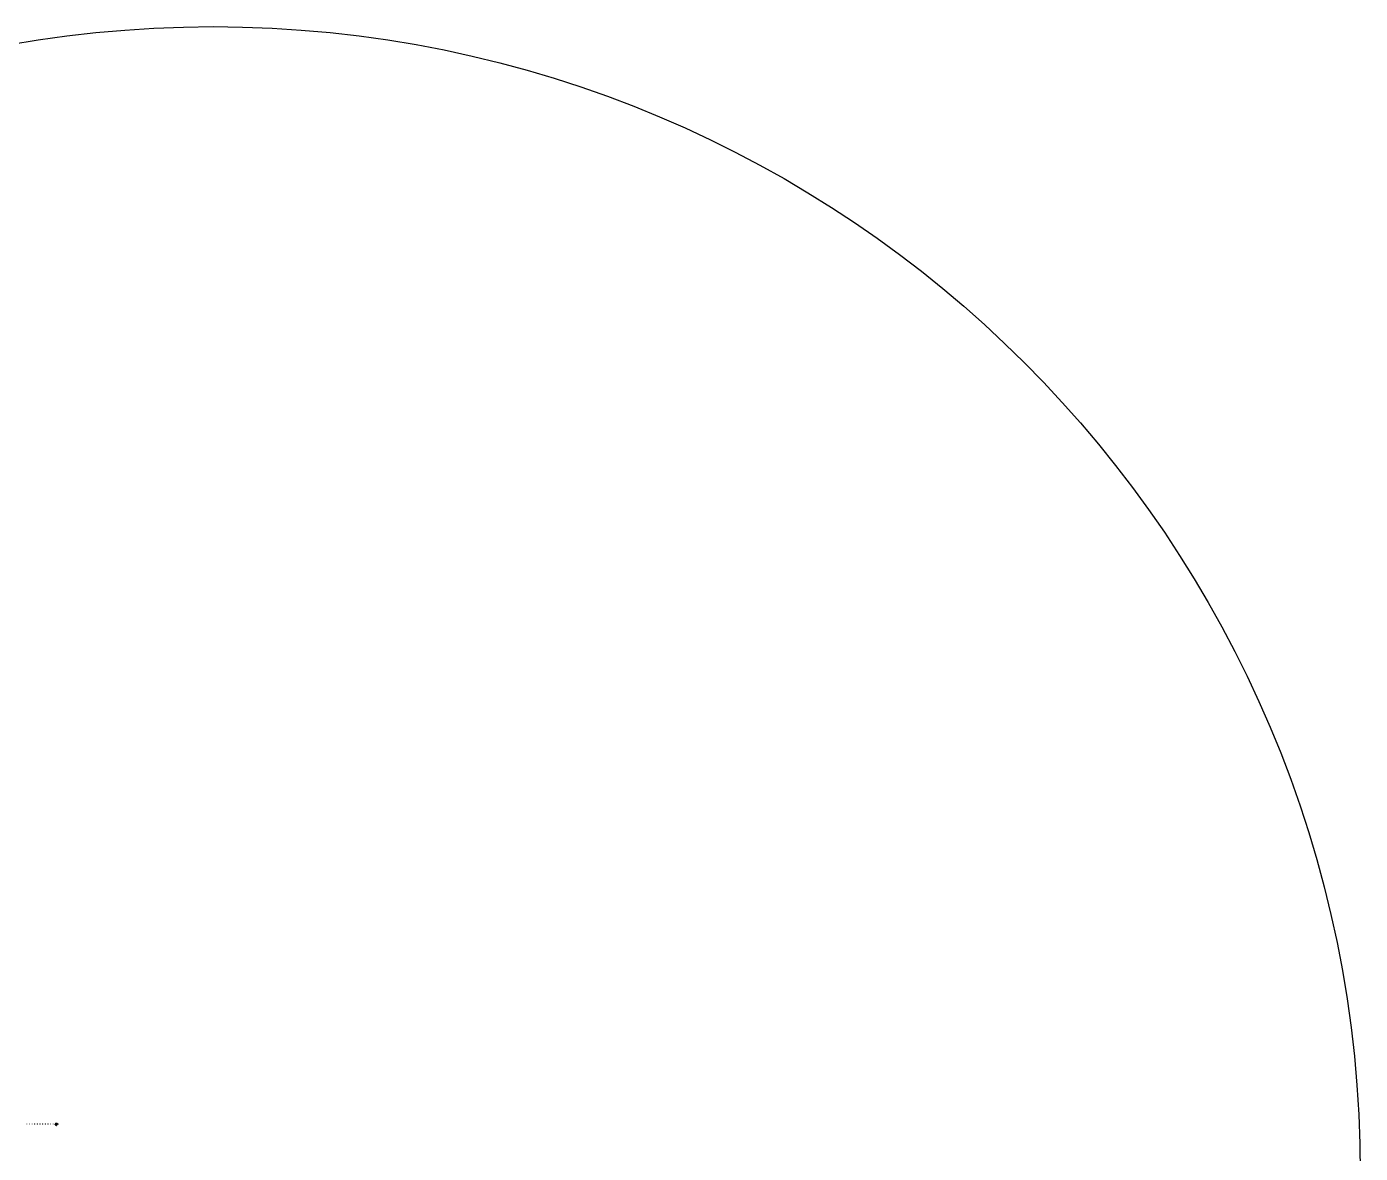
# Model space of a CAD drawing. Header units: inches. Extents: x -1851 to 6314, y -1304 to 4687.
# Drawn here: x 4559 to 6314, y 1864 to 3347 of the extents above; entities that cross this region are included whole.
import ezdxf

# ---------------------------------------------------------------- set-up
doc = ezdxf.new("R2010")
doc.units = ezdxf.units.IN
doc.header["$MEASUREMENT"] = 0
doc.linetypes.add('HIDDEN2', pattern=[0.1875, 0.125, -0.0625])
for name, color, linetype in [('E-COMB-BOX', 41, 'Continuous'), ('E-DETL-CAB', 1, 'Continuous'), ('S-BEAM', 7, 'Continuous'), ('S-BOLT', 93, 'Continuous'), ('S-STEL-ANGL', 3, 'Continuous'), ('WIRE MANAGEMENT', 4, 'Continuous'), ('XREF', 7, 'Continuous')]:
    doc.layers.add(name, color=color, linetype=linetype)
doc.layers.add('G-ANNO-NONPLOT', color=181, linetype='Continuous', plot=False)
doc.layers.add('PDF3_S-POST', color=7, linetype='Continuous', true_color=0x4c4c4c)

# ---------------------------------------------------------------- blocks, each defined once
blk = doc.blocks.new('BracketAngle_BottomView')
for p, q in [((82, 215), (71, 215)), ((72, 215), (72, 214)), ((74, 215), (74, 214)), ((78, 215), (78, 214)), ((80, 215), (80, 214))]:
    blk.add_line(p, q)
for points in [[(71, 216), (82, 216), (82, 214), (71, 214)], [(72, 216), (72, 215), (72, 215), (71, 215), (71, 215), (71, 216)], [(80, 216), (80, 215), (80, 215), (81, 215), (81, 215), (81, 216)]]:
    blk.add_lwpolyline(points, close=True)
for centre in [(72, 215), (81, 215)]:
    blk.add_circle(centre, 0.2)
blk = doc.blocks.new('DCCB_PIPE')
at = {"layer": 'E-COMB-BOX', "const_width": 0.05}
for points in [[(1892286, 210592), (1892286, 210583), (1892310, 210583), (1892310, 210592)], [(1892310, 210592), (1892286, 210592)], [(1892286, 210584), (1892310, 210584)]]:
    blk.add_lwpolyline(points, dxfattribs=at)
at = {"layer": 'S-BEAM'}
for centre, radius in [((1892288, 210596), 2), ((1892288, 210596), 1.9), ((1892307, 210596), 2), ((1892307, 210596), 1.9)]:
    blk.add_circle(centre, radius, dxfattribs=at)
at = {"layer": 'S-BOLT'}
for p, q in [((1892286, 210596), (1892286, 210594)), ((1892286, 210596), (1892286, 210594)), ((1892286, 210594), (1892286, 210593)), ((1892286, 210594), (1892286, 210593)), ((1892286, 210593), (1892286, 210593)), ((1892286, 210593), (1892286, 210593)), ((1892291, 210596), (1892291, 210594)), ((1892291, 210596), (1892291, 210593)), ((1892291, 210594), (1892291, 210593)), ((1892291, 210593), (1892291, 210593)), ((1892291, 210593), (1892291, 210593)), ((1892305, 210596), (1892305, 210594)), ((1892305, 210596), (1892305, 210594)), ((1892305, 210594), (1892305, 210593)), ((1892305, 210594), (1892305, 210593)), ((1892305, 210593), (1892305, 210593)), ((1892305, 210593), (1892305, 210593)), ((1892309, 210596), (1892309, 210593)), ((1892309, 210593), (1892309, 210593)), ((1892309, 210593), (1892309, 210593)), ((1892310, 210596), (1892310, 210594)), ((1892310, 210594), (1892310, 210593))]:
    blk.add_line(p, q, dxfattribs=at)
at = {"layer": 'S-BOLT', "linetype": 'HIDDEN2'}
for p, q in [((1892286, 210594), (1892286, 210594)), ((1892286, 210594), (1892286, 210594)), ((1892291, 210594), (1892291, 210594)), ((1892305, 210594), (1892305, 210594)), ((1892305, 210594), (1892305, 210594)), ((1892310, 210594), (1892310, 210594))]:
    blk.add_line(p, q, dxfattribs=at)
at = {"layer": 'S-BOLT', "flags": 128}
for points in [[(1892286, 210593), (1892286, 210593), (1892286, 210593), (1892286, 210593)], [(1892286, 210593), (1892286, 210593)], [(1892286, 210593), (1892286, 210593)], [(1892291, 210593), (1892291, 210593), (1892290, 210593), (1892290, 210593)], [(1892290, 210593), (1892291, 210593)], [(1892291, 210593), (1892291, 210593)], [(1892305, 210593), (1892305, 210593), (1892305, 210593), (1892305, 210593)], [(1892305, 210593), (1892305, 210593)], [(1892305, 210593), (1892305, 210593)], [(1892310, 210593), (1892310, 210593), (1892309, 210593), (1892309, 210593)], [(1892309, 210593), (1892310, 210593)], [(1892309, 210593), (1892310, 210593)]]:
    blk.add_lwpolyline(points, dxfattribs=at)
at = {"layer": 'S-BOLT'}
blk.add_lwpolyline([(1892295, 210592), (1892296, 210592)], dxfattribs=at)
for centre, radius, start, end in [((1892288, 210596), 2.06, 0.8762, 177.7141), ((1892288, 210596), 2.44, 1.5245, 175.6662), ((1892307, 210596), 2.06, 0.8762, 177.7141), ((1892307, 210596), 2.44, 1.5245, 175.6662)]:
    blk.add_arc(centre, radius, start, end, dxfattribs=at)
at = {"layer": 'S-STEL-ANGL', "linetype": 'HIDDEN2'}
for p, q in [((1892286, 210594), (1892286, 210594)), ((1892289, 210592), (1892288, 210592)), ((1892289, 210592), (1892288, 210592)), ((1892291, 210594), (1892291, 210594)), ((1892293, 210592), (1892293, 210592)), ((1892293, 210592), (1892293, 210592)), ((1892305, 210594), (1892305, 210594)), ((1892310, 210594), (1892309, 210594))]:
    blk.add_line(p, q, dxfattribs=at)
at = {"layer": 'S-STEL-ANGL'}
for p, q in [((1892286, 210592), (1892288, 210592)), ((1892289, 210592), (1892293, 210592)), ((1892293, 210592), (1892310, 210592))]:
    blk.add_line(p, q, dxfattribs=at)
for points in [[(1892288, 210594), (1892286, 210594)], [(1892286, 210592), (1892286, 210594)], [(1892286, 210592), (1892288, 210592)], [(1892310, 210594), (1892289, 210594)], [(1892289, 210592), (1892293, 210592)], [(1892293, 210592), (1892310, 210592)], [(1892310, 210592), (1892310, 210594)]]:
    blk.add_lwpolyline(points, dxfattribs=at)
for points in [[(1892286, 210594), (1892291, 210594), (1892291, 210593), (1892286, 210593)], [(1892304, 210594), (1892310, 210594), (1892310, 210593), (1892304, 210593)]]:
    blk.add_lwpolyline(points, close=True, dxfattribs=at)
at = {"layer": 'S-STEL-ANGL', "rotation": 180}
blk.add_blockref('BracketAngle_BottomView', (1892374, 210806), dxfattribs=at)
blk = doc.blocks.new('MIDPILE ASSEMBLY')
at = {"layer": 'E-DETL-CAB', "lineweight": 70}
for p, q in [((1892272.52, 210576.86), (1892272.52, 210576.82)), ((1892272.53, 210576.86), (1892272.53, 210576.82))]:
    blk.add_line(p, q, dxfattribs=at)
for points in [[(1892272.56, 210576.46), (1892272.49, 210576.46), (1892272.49, 210576.81), (1892272.56, 210576.81)], [(1892272.54, 210576.83), (1892272.54, 210576.84), (1892272.51, 210576.84), (1892272.51, 210576.83)], [(1892272.53, 210576.53), (1892272.54, 210576.54), (1892272.54, 210576.55), (1892272.53, 210576.56), (1892272.52, 210576.56), (1892272.51, 210576.55), (1892272.51, 210576.54), (1892272.52, 210576.53)], [(1892272.53, 210576.49), (1892272.54, 210576.5), (1892272.54, 210576.51), (1892272.53, 210576.52), (1892272.52, 210576.52), (1892272.51, 210576.51), (1892272.51, 210576.5), (1892272.52, 210576.49)]]:
    blk.add_lwpolyline(points, close=True, dxfattribs=at)
for points in [[(1892272.49, 210576.79), (1892272.51, 210576.79)], [(1892272.49, 210576.57), (1892272.51, 210576.57)], [(1892272.49, 210576.49), (1892272.51, 210576.49)], [(1892272.52, 210576.83), (1892272.54, 210576.83), (1892272.54, 210576.82), (1892272.51, 210576.82), (1892272.51, 210576.83), (1892272.52, 210576.83), (1892272.52, 210576.83), (1892272.51, 210576.82)], [(1892272.54, 210576.81), (1892272.54, 210576.81), (1892272.51, 210576.81), (1892272.51, 210576.81)], [(1892272.51, 210576.79), (1892272.51, 210576.79), (1892272.51, 210576.79), (1892272.51, 210576.79), (1892272.51, 210576.78), (1892272.52, 210576.78), (1892272.52, 210576.78), (1892272.52, 210576.78)], [(1892272.53, 210576.86), (1892272.52, 210576.86)], [(1892272.52, 210576.82), (1892272.52, 210576.79), (1892272.53, 210576.79), (1892272.53, 210576.82)], [(1892272.52, 210576.57), (1892272.53, 210576.57)], [(1892272.52, 210576.56), (1892272.52, 210576.56), (1892272.52, 210576.55)], [(1892272.52, 210576.55), (1892272.52, 210576.55), (1892272.52, 210576.55), (1892272.52, 210576.54), (1892272.52, 210576.54), (1892272.52, 210576.54), (1892272.52, 210576.54), (1892272.52, 210576.54), (1892272.52, 210576.54), (1892272.52, 210576.54), (1892272.53, 210576.54), (1892272.53, 210576.54), (1892272.53, 210576.54)], [(1892272.52, 210576.55), (1892272.52, 210576.54), (1892272.52, 210576.54)], [(1892272.52, 210576.51), (1892272.52, 210576.5), (1892272.52, 210576.5), (1892272.52, 210576.5), (1892272.52, 210576.5), (1892272.52, 210576.5), (1892272.52, 210576.5), (1892272.52, 210576.5), (1892272.52, 210576.5), (1892272.52, 210576.5), (1892272.53, 210576.5), (1892272.53, 210576.5), (1892272.53, 210576.5)], [(1892272.52, 210576.51), (1892272.52, 210576.51), (1892272.52, 210576.51)], [(1892272.52, 210576.5), (1892272.52, 210576.5), (1892272.52, 210576.5)], [(1892272.52, 210576.49), (1892272.53, 210576.49)], [(1892272.53, 210576.78), (1892272.53, 210576.78), (1892272.53, 210576.78), (1892272.53, 210576.78), (1892272.54, 210576.79), (1892272.54, 210576.79), (1892272.54, 210576.79), (1892272.54, 210576.79)], [(1892272.53, 210576.55), (1892272.53, 210576.56), (1892272.53, 210576.56)], [(1892272.53, 210576.54), (1892272.53, 210576.54), (1892272.53, 210576.55)], [(1892272.53, 210576.51), (1892272.53, 210576.51), (1892272.53, 210576.51)], [(1892272.53, 210576.5), (1892272.53, 210576.5), (1892272.53, 210576.5)], [(1892272.54, 210576.79), (1892272.56, 210576.79)], [(1892272.54, 210576.57), (1892272.56, 210576.57)], [(1892272.54, 210576.49), (1892272.56, 210576.49)]]:
    blk.add_lwpolyline(points, dxfattribs=at)
for centre in [(1892272.52, 210576.55), (1892272.52, 210576.51)]:
    blk.add_circle(centre, 0.0168, dxfattribs=at)
for centre in [(1892272.52, 210576.55), (1892272.52, 210576.51)]:
    blk.add_arc(centre, 0.00881, 0.13355, 120.0856, dxfattribs=at)
at = {"layer": 'PDF3_S-POST', "lineweight": 25}
for points in [[(1892272.51, 210576.82), (1892272.52, 210576.82)], [(1892272.53, 210576.82), (1892272.53, 210576.82)]]:
    blk.add_lwpolyline(points, dxfattribs=at)
blk = doc.blocks.new('HANGER TOP')
at = {"layer": 'WIRE MANAGEMENT', "color": 4, "linetype": 'Continuous', "lineweight": 18, "elevation": 0, "flags": 128}
blk.add_lwpolyline([(1892242, 210596), (1892241, 210596), (1892241, 210587), (1892242, 210587)], close=True, dxfattribs=at)
for points in [[(1892242, 210596), (1892241, 210596)], [(1892242, 210596), (1892241, 210596)], [(1892242, 210595), (1892241, 210595)], [(1892242, 210595), (1892241, 210595)], [(1892242, 210591), (1892241, 210591)], [(1892242, 210591), (1892241, 210591)], [(1892242, 210590), (1892241, 210590)], [(1892242, 210590), (1892241, 210590)], [(1892242, 210589), (1892241, 210589)], [(1892242, 210589), (1892241, 210589)], [(1892242, 210588), (1892241, 210588)], [(1892242, 210588), (1892241, 210588)], [(1892242, 210587), (1892241, 210587)], [(1892242, 210587), (1892241, 210587)]]:
    blk.add_lwpolyline(points, dxfattribs=at)

msp = doc.modelspace()

# ---------------------------------------------------------------- linework, layer by layer
at = {"layer": 'G-ANNO-NONPLOT'}
msp.add_circle((4804.50348, 1837.07734), 1509.43524, dxfattribs=at)
at = {"layer": 'XREF'}
msp.add_lwpolyline([(4597.35212, 1902.22915), (4599.28051, 1902.22915), (4599.28051, 1902.12323), (4597.35212, 1902.12323)], close=True, dxfattribs=at)

# ---------------------------------------------------------------- block references
at = {"layer": 'E-DETL-CAB', "xscale": 0.05, "yscale": 0.05, "zscale": 0.05}
for p in [(-90052.68425, -8627.29836), (-90049.18425, -8627.29836), (-90045.68425, -8627.29836), (-90042.18425, -8627.29836), (-90038.68425, -8627.29836), (-90035.18425, -8627.29836), (-90031.68425, -8627.29836), (-90028.18425, -8627.29836), (-90024.68425, -8627.29836), (-90021.18425, -8627.29836), (-90017.68425, -8627.29836), (-90014.18425, -8627.29836), (-90010.68425, -8627.29836)]:
    msp.add_blockref('HANGER TOP', p, dxfattribs=at)
at = {"layer": 'XREF', "xscale": 0.08080000000000001, "yscale": 0.08080000000000001, "zscale": 0.08080000000000001, "rotation": 180}
msp.add_blockref('DCCB_PIPE', (157495.98213, 18918.54921, 898.63596), dxfattribs=at)
at = {"layer": 'XREF', "xscale": 1.89528215343609, "yscale": 1.89528215343609, "zscale": 1.89528215343609}
msp.add_blockref('MIDPILE ASSEMBLY', (-3581792.02797, -397200.35056), dxfattribs=at)

doc.saveas('drawing.dxf')
